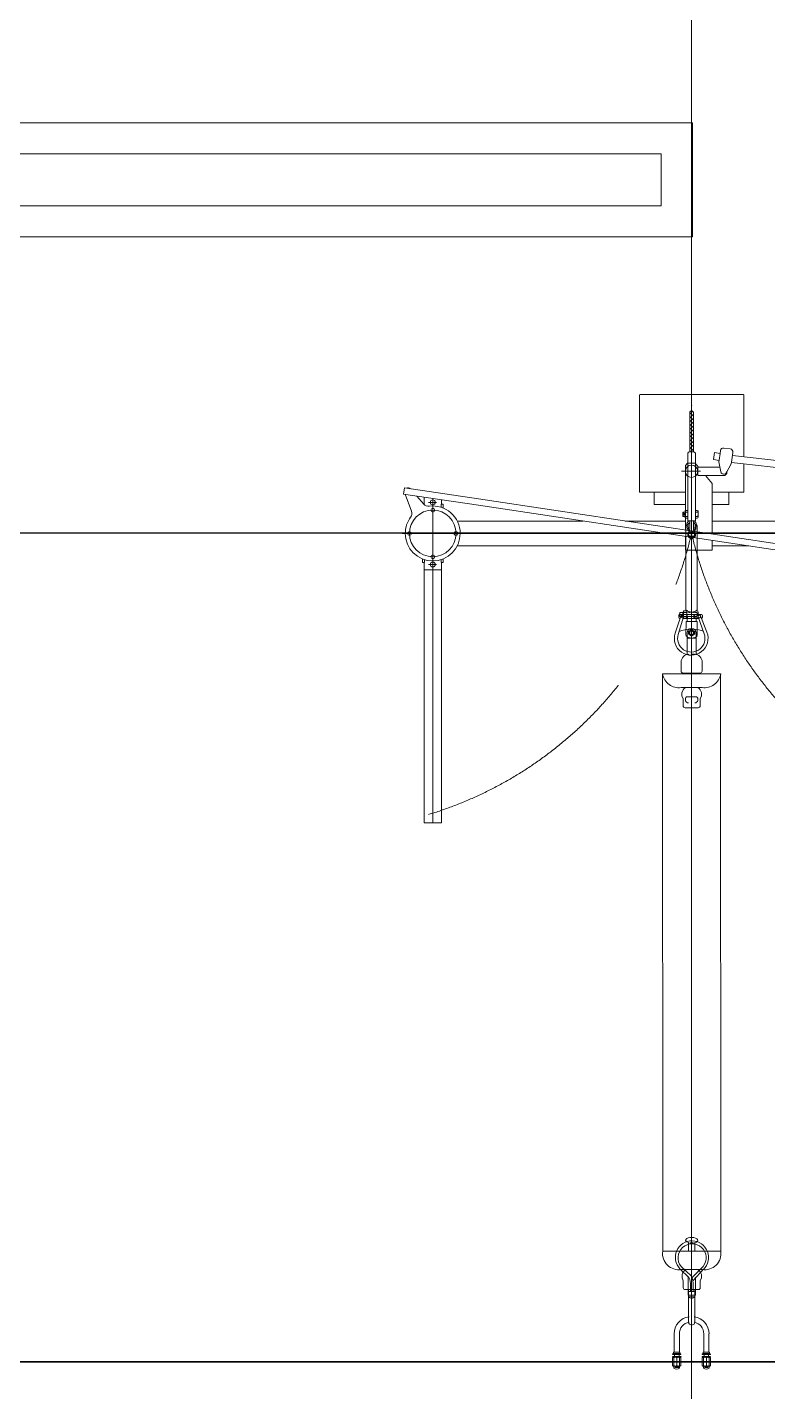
# Model space of a CAD drawing. Header units: millimetres. Extents: x 37084 to 180780, y -153145 to -16322.
# Drawn here: x 73971 to 77548, y -90389 to -83805 of the extents above; entities that cross this region are included whole.
import ezdxf

# ---------------------------------------------------------------- set-up
doc = ezdxf.new("R2010")
doc.units = ezdxf.units.MM
doc.header["$MEASUREMENT"] = 0
doc.linetypes.add('HIDDEN', pattern=[0.375, 0.25, -0.125])
for name, color, linetype, lineweight in [('00', 5, 'Continuous', 9), ('1_Phu_kien', 5, 'Continuous', 9), ('POST', 5, 'Continuous', 35)]:
    doc.layers.add(name, color=color, linetype=linetype, lineweight=lineweight)
for name, color, linetype in [('1_Day dan', 5, 'Continuous'), ('DCL-1P', 7, 'Continuous'), ('Muong cap GD nay', 3, 'Continuous')]:
    doc.layers.add(name, color=color, linetype=linetype)

# ---------------------------------------------------------------- blocks, each defined once
blk = doc.blocks.new('DS 1P2ES 220')
at = {"color": 0, "linetype": 'ByBlock', "lineweight": -2, "ltscale": 4500}
for p, q in [((-22609.9, 23477.1), (-22609.9, 26260.3)), ((-22503.2, 26214.9), (-22420.9, 26245)), ((-22474.1, 25890.6), (-22419.7, 26253.2)), ((-22443.7, 25890.6), (-22390, 26248.8)), ((-22390, 26248.8), (-22419.7, 26253.2)), ((-22784.9, 26154.2), (-24006.5, 26154.2)), ((-24006.5, 26154.2), (-24006.5, 26070.2)), ((-22784.9, 26154.2), (-22750.7, 26154.2)), ((-22784.9, 26070.2), (-22784.9, 26154.2)), ((-22750.7, 26152.2), (-22750.7, 26162.2)), ((-22750.7, 26162.2), (-22732.6, 26162.2)), ((-22750.7, 26152.2), (-22736.2, 26152.2)), ((-22434.9, 26154.2), (-22470, 26154.2)), ((-22468.4, 26155.7), (-22429.3, 26189.5)), ((-22439.1, 26154.2), (-22444.1, 26154.2)), ((-24006.5, 26112.2), (-22439.7, 26112.2)), ((-22804.3, 26112.2), (-22439.7, 26112.2)), ((-22759.9, 26094.2), (-22759.9, 26132.7)), ((-22759.9, 26094.2), (-22759.9, 26132.7)), ((-22459.9, 26094.2), (-22459.9, 26132.7)), ((-22459.9, 26094.2), (-22459.9, 26132.7)), ((-22459.9, 26094.2), (-22459.9, 26132.7)), ((-22784.9, 26070.2), (-24006.5, 26070.2)), ((-22784.9, 26070.2), (-22750.7, 26070.2)), ((-22750.7, 26072.2), (-22750.7, 26062.2)), ((-22750.7, 26072.2), (-22736.2, 26072.2)), ((-22750.7, 26062.2), (-22732.6, 26062.2)), ((-22469.1, 26062.2), (-22487.2, 26062.2)), ((-22469.1, 26072.2), (-22483.6, 26072.2)), ((-22469.1, 26072.2), (-22469.1, 26062.2)), ((-22447.1, 26070.2), (-22469.1, 26070.2)), ((-22669.9, 25994.1), (-22669.9, 24892.2)), ((-22549.9, 25994.1), (-22549.9, 25385.1)), ((-22793.5, 23760.5), (-22474.1, 25890.6)), ((-22763.8, 23756), (-22443.7, 25890.6)), ((-22549.9, 25182.8), (-22549.9, 24892.2)), ((-22410.2, 25114.2), (-22410.2, 24892.2)), ((-22410.2, 25114.2), (-21941, 25114.2)), ((-21938.9, 25111.2), (-21938.9, 24613.2)), ((-22410.2, 25042.2), (-22469.9, 25042.2)), ((-22469.9, 25042.2), (-22469.9, 24892.2)), ((-22691.4, 24892.2), (-22623.8, 24892.2)), ((-22691.4, 24892.2), (-22691.4, 24762.2)), ((-22593.5, 24892.2), (-22281.4, 24892.2)), ((-22309.9, 24819.1), (-22309.9, 24910.6)), ((-22281.4, 24892.2), (-22271.4, 24882.2)), ((-22254.1, 24862.2), (-22355, 24862.2)), ((-22329.9, 24701.2), (-22329.9, 24832.2)), ((-22329.9, 24832.2), (-22289.9, 24832.2)), ((-22289.9, 24829.1), (-22271.4, 24844.6)), ((-22289.9, 24728.5), (-22289.9, 24832.2)), ((-22271.4, 24882.2), (-22271.4, 24844.6)), ((-22691.4, 24762.2), (-22643.3, 24762.2)), ((-22669.9, 24762.2), (-22669.9, 24584.8)), ((-22669.9, 24762.2), (-22669.9, 24584.8)), ((-22613, 24762.2), (-22369.6, 24762.2)), ((-22549.9, 24762.2), (-22549.9, 23730.3)), ((-22469.9, 24762.2), (-22469.9, 24682.2)), ((-22410.2, 24762.2), (-22410.2, 24610.2)), ((-22369.6, 24762.2), (-22329.9, 24795.6)), ((-22329.9, 24701.2), (-22319.9, 24691.2)), ((-22316.5, 24694), (-22273.5, 24670.9)), ((-22312.8, 24720), (-22265.1, 24730.3)), ((-22265.1, 24730.3), (-22256.9, 24729.2)), ((-22257.2, 24729.2), (-22253.4, 24756.3)), ((-22256.9, 24729.2), (-22223.8, 24724.5)), ((-22253.4, 24756.3), (-22219.7, 24751.6)), ((-22223.8, 24724.5), (-22209.6, 24722.5)), ((-22223.5, 24724.5), (-22219.7, 24751.6)), ((-22202.2, 24675), (-22197.7, 24706.7)), ((-22410.2, 24682.2), (-22469.9, 24682.2)), ((-22401.9, 23481.1), (-22267, 24670)), ((-22368.1, 23477.4), (-22233.3, 24665.2)), ((-22310, 24691.2), (-22319.9, 24691.2)), ((-22273.5, 24670.9), (-22265.3, 24669.7)), ((-22265.3, 24669.7), (-22232.1, 24665.1)), ((-22232.1, 24665.1), (-22218, 24663.1)), ((-22410.2, 24610.2), (-22273.8, 24610.2)), ((-22239.6, 24610.2), (-21940.9, 24610.2)), ((-21940.9, 24610.2), (-21940.9, 24611.2)), ((-22669.9, 24382.5), (-22669.9, 23733)), ((-22687.4, 23738.3), (-22759.1, 23787.8)), ((-22763.8, 23756), (-22793.5, 23760.5)), ((-22736, 23689.7), (-22783.8, 23759)), ((-22784.9, 23654.2), (-24006.5, 23654.2)), ((-24006.5, 23654.2), (-24006.5, 23570.2)), ((-22784.9, 23654.2), (-22750.7, 23654.2)), ((-22784.9, 23570.2), (-22784.9, 23654.2)), ((-22750.7, 23662.2), (-22732.6, 23662.2)), ((-22750.7, 23652.2), (-22750.7, 23662.2)), ((-22750.7, 23652.2), (-22750.7, 23662.2)), ((-22750.7, 23652.2), (-22736.2, 23652.2)), ((-22469.1, 23662.2), (-22487.2, 23662.2)), ((-22469.1, 23652.2), (-22483.6, 23652.2)), ((-22469.1, 23652.2), (-22469.1, 23662.2)), ((-22469.1, 23652.2), (-22469.1, 23662.2)), ((-22434.9, 23654.2), (-22469.1, 23654.2)), ((-22434.9, 23570.2), (-22434.9, 23654.2)), ((-24006.5, 23612.2), (-22439.7, 23612.2)), ((-22795, 23612.2), (-22424.3, 23612.2)), ((-22759.9, 23594.2), (-22759.9, 23632.7)), ((-22759.9, 23594.2), (-22759.9, 23632.7)), ((-22750.7, 23572.2), (-22736.2, 23572.2)), ((-22750.7, 23572.2), (-22750.7, 23562.2)), ((-22469.1, 23572.2), (-22483.6, 23572.2)), ((-22469.1, 23572.2), (-22469.1, 23562.2)), ((-22459.9, 23594.2), (-22459.9, 23632.7)), ((-22459.9, 23594.2), (-22459.9, 23632.7)), ((-22459.9, 23594.2), (-22459.9, 23632.7)), ((-22784.9, 23570.2), (-24006.5, 23570.2)), ((-22784.9, 23570.2), (-22750.7, 23570.2)), ((-22750.7, 23562.2), (-22732.6, 23562.2)), ((-22503.1, 23533.7), (-22444.6, 23475.2)), ((-22469.1, 23562.2), (-22487.2, 23562.2)), ((-22434.9, 23570.2), (-22469.1, 23570.2)), ((-22522.2, 23479.7), (-22609.9, 23479.7)), ((-22494, 23468), (-22468.5, 23442.5)), ((-22460.5, 23444.1), (-22451.5, 23439.6)), ((-22457.7, 23470.2), (-22440, 23474.6)), ((-22440, 23474.6), (-22410.3, 23482)), ((-22410.3, 23482), (-22402.1, 23481.1)), ((-22402.1, 23481.1), (-22368.8, 23477.5)), ((-22368.8, 23477.5), (-22354.6, 23476)), ((-22345.7, 23428.7), (-22342.2, 23460.5)), ((-22451.5, 23439.6), (-22416.8, 23422.4)), ((-22416.6, 23422.6), (-22408.4, 23421.7)), ((-22409.9, 23411.6), (-22408.8, 23421.5)), ((-22409.9, 23411.6), (-22376.1, 23407.9)), ((-22408.6, 23421.5), (-22375.3, 23417.9)), ((-22376.1, 23407.9), (-22375, 23417.8)), ((-22375.3, 23417.9), (-22361.1, 23416.3))]:
    blk.add_line(p, q, dxfattribs=at)
for centre, radius in [((-22609.9, 26112.2), 112.5), ((-22609.9, 26224.7), 9), ((-22759.9, 26112.2), 12), ((-22722.4, 26112.2), 9), ((-22497.4, 26112.2), 9), ((-22459.9, 26112.2), 12), ((-22609.9, 25999.7), 9), ((-22309.9, 24862.2), 30), ((-22609.9, 23612.2), 112.5), ((-22609.9, 23724.7), 9), ((-22759.9, 23612.2), 12), ((-22722.4, 23612.2), 9), ((-22497.4, 23612.2), 9), ((-22459.9, 23612.2), 12), ((-22609.9, 23499.7), 9)]:
    blk.add_circle(centre, radius, dxfattribs=at)
for centre, radius, start, end in [((-22609.9, 26112.2), 132.5, 90, 270), ((-22609.9, 26112.2), 132.5, 53.63923, 90), ((-22513.5, 26243.1), 30, 233.63923, 290.12962), ((-22407.8, 26231.2), 17.5, 320.46972, 22.47385), ((-22448.7, 26133), 30, 130.87037, 187.36086), ((-22609.9, 26112.2), 132.5, 270, 7.36086), ((-22309.9, 24706.3), 14, 102.19868, 241.80427), ((-22211.6, 24708.6), 14, 352.00153, 82.00153), ((-22216, 24677), 14, 262.00153, 352.00153), ((-21940.9, 24613.2), 2, 270, 0), ((-22775.7, 23778), 17.5, 140.46836, 202.47454), ((-22609.9, 23612.2), 132.5, 158.13913, 111.86077), ((-22670.4, 23763), 30, 235.37038, 291.86077), ((-22760.7, 23672.7), 30, 338.13913, 34.62962), ((-22522.2, 23439.7), 40, 45.00005, 90.00005), ((-22457.9, 23453.1), 15, 224.99996, 300.42774), ((-22454.3, 23456.6), 14, 103.99682, 243.60241), ((-22356.2, 23462.1), 14, 353.79968, 83.79968), ((-22359.6, 23430.2), 14, 263.79968, 353.79968)]:
    blk.add_arc(centre, radius, start, end, dxfattribs=at)
at = {"color": 2, "linetype": 'HIDDEN', "lineweight": 15, "ltscale": 4500}
for centre, start, end in [((-22189.1, 26670.6), 196.86865, 256.90201), ((-22189.1, 23053.8), 103.09799, 163.13135)]:
    blk.add_arc(centre, 1856.7, start, end, dxfattribs=at)
blk = doc.blocks.new('Chuoi su 220kV 1 day')
at = {"color": 0, "linetype": 'ByBlock', "lineweight": -2, "ltscale": 4500}
for p, q in [((495579.3, -72256.8), (498365.4, -72256.3)), ((495579.4, -72537), (495579.3, -72256.8)), ((495579.4, -72537), (495579.3, -72256.8)), ((495579.4, -72527.6), (495579.3, -72266.2)), ((495579.4, -72537), (495579.4, -72256.8)), ((495579.4, -72527.6), (495579.4, -72266.2)), ((495590.1, -72257.1), (495621.5, -72257.1)), ((495627.3, -72257.1), (495633.9, -72257.1)), ((498365.4, -72536.6), (498365.4, -72256.3)), ((498365.4, -72536.6), (498365.4, -72256.3)), ((495521.7, -72346.1), (495565.3, -72346.1)), ((495575.5, -72356.7), (495575.5, -72437.2)), ((495644.9, -72346.3), (495644.9, -72447.5)), ((495684.6, -72349.9), (495669.5, -72349.9)), ((495684.6, -72349.9), (495699.9, -72355.8)), ((495699.9, -72355.8), (495732.3, -72355.8)), ((498438.9, -72341.2), (498491.2, -72394.7)), ((498438.9, -72341.2), (498491.2, -72394.7)), ((498452.4, -72340.1), (498505.8, -72389.7)), ((498452.4, -72340.1), (498505.8, -72389.7)), ((498453.3, -72345.8), (498453.3, -72447)), ((498453.3, -72345.8), (498453.3, -72447)), ((498493, -72349.5), (498477.9, -72349.5)), ((498493, -72349.5), (498477.9, -72349.5)), ((498493, -72349.5), (498508.3, -72355.3)), ((498493, -72349.5), (498508.3, -72355.3)), ((498508.3, -72355.3), (498540.6, -72355.3)), ((498508.3, -72355.3), (498540.6, -72355.3)), ((498852, -72313.2), (498763.8, -72313.2)), ((498852, -72313.2), (498763.8, -72313.2)), ((498852, -72338.7), (498763.8, -72338.8)), ((498852, -72338.7), (498763.8, -72338.8)), ((498852, -72310.7), (498852, -72341.2)), ((498858.9, -72310.7), (498852, -72310.7)), ((498852, -72310.7), (498852, -72341.2)), ((498858.9, -72310.7), (498852, -72310.7)), ((498858.9, -72341.2), (498852, -72341.2)), ((498858.9, -72341.2), (498852, -72341.2)), ((498858.9, -72310.7), (498858.9, -72341.2)), ((498858.9, -72310.7), (498858.9, -72341.2)), ((498860.3, -72315), (498858.9, -72315)), ((498860.3, -72315), (498858.9, -72315)), ((498860.3, -72336.6), (498858.9, -72336.6)), ((498860.3, -72336.6), (498858.9, -72336.6)), ((498860.3, -72306.7), (498860.3, -72344.9)), ((498860.3, -72306.7), (498860.3, -72344.9)), ((498863.2, -72344.8), (498863.2, -72306.6)), ((498863.2, -72344.8), (498863.2, -72306.6)), ((498872.5, -72315), (498863.2, -72315)), ((498872.5, -72315), (498863.2, -72315)), ((498872.5, -72336.6), (498863.2, -72336.6)), ((498872.5, -72336.6), (498863.2, -72336.6)), ((498872.5, -72306.7), (498872.5, -72344.9)), ((498872.5, -72306.7), (498872.5, -72344.9)), ((498875.5, -72344.8), (498875.5, -72306.5)), ((498875.5, -72344.8), (498875.5, -72306.5)), ((498877.1, -72315), (498875.5, -72315)), ((498877.1, -72315), (498875.5, -72315)), ((498877.1, -72336.6), (498875.5, -72336.6)), ((498877.1, -72336.6), (498875.5, -72336.6)), ((498877, -72308.7), (498877.1, -72342.8)), ((498877, -72308.7), (498877.1, -72342.8)), ((498896.2, -72305.6), (498878.9, -72305.6)), ((498896.2, -72305.6), (498878.9, -72305.6)), ((498878.9, -72346), (498896.3, -72346)), ((498878.9, -72346), (498896.3, -72346)), ((498879, -72312.1), (498879, -72312.1)), ((498879, -72312.1), (498895.9, -72312.1)), ((498879, -72312.1), (498879, -72312.1)), ((498879, -72312.1), (498895.9, -72312.1)), ((498879, -72339.5), (498879, -72339.5)), ((498879, -72339.5), (498896.3, -72339.5)), ((498879, -72339.5), (498879, -72339.5)), ((498879, -72339.5), (498896.3, -72339.5)), ((498879.3, -72325.8), (498896.2, -72325.8)), ((498879.3, -72325.8), (498896.2, -72325.8)), ((498894.1, -72346.3), (498880.8, -72346.3)), ((498894.1, -72346.3), (498880.8, -72346.3)), ((498900, -72325.8), (498896.2, -72325.8)), ((498900, -72325.8), (498896.2, -72325.8)), ((498917.4, -72305.6), (498900, -72305.6)), ((498917.4, -72305.6), (498900, -72305.6)), ((498917.3, -72312.1), (498900, -72312.1)), ((498917.3, -72312.1), (498900, -72312.1)), ((498917, -72325.8), (498900, -72325.8)), ((498917, -72325.8), (498900, -72325.8)), ((498900, -72346), (498917.4, -72346)), ((498900, -72346), (498917.4, -72346)), ((498917.3, -72339.5), (498900.3, -72339.5)), ((498917.3, -72339.5), (498900.3, -72339.5)), ((498917.3, -72312.1), (498929.2, -72312.1)), ((498917.3, -72312.1), (498929.2, -72312.1)), ((498917.3, -72339.5), (498929.5, -72339.5)), ((498917.3, -72339.5), (498929.5, -72339.5)), ((498919.2, -72342.8), (498919.2, -72308.7)), ((498919.2, -72342.8), (498919.2, -72308.7)), ((498919.5, -72339.5), (498919.2, -72339.5)), ((498919.5, -72339.5), (498919.2, -72339.5)), ((498921.8, -72316.5), (498921.8, -72334.7)), ((498921.8, -72316.5), (498921.8, -72334.7)), ((498924, -72316.5), (498924, -72334.7)), ((498924, -72316.5), (498924, -72334.7)), ((498926.3, -72316.5), (498926.3, -72334.7)), ((498926.3, -72316.5), (498926.3, -72334.7)), ((494317.1, -72388.1), (494309.1, -72396.1)), ((494506.7, -72388), (494317, -72388.1)), ((494506.6, -72405.8), (494317, -72405.9)), ((494335.7, -72388.1), (494317.8, -72405.9)), ((494354.2, -72388), (494336.4, -72405.9)), ((494372.7, -72388), (494354.9, -72405.9)), ((494391.2, -72388), (494373.4, -72405.9)), ((494409.7, -72388), (494391.9, -72405.8)), ((494428.2, -72388), (494410.4, -72405.8)), ((494446.7, -72388), (494428.9, -72405.8)), ((494465.2, -72388), (494447.4, -72405.8)), ((494483.7, -72388), (494465.9, -72405.8)), ((494502.3, -72388), (494484.4, -72405.8)), ((494506.6, -72401.8), (494503, -72405.8)), ((494506.6, -72405.8), (494506.6, -72389)), ((494840.6, -72378.6), (494514.2, -72378.8)), ((494840.7, -72415.9), (494514.2, -72416)), ((494790.2, -72378.7), (494790.2, -72370.1)), ((494790.2, -72378.7), (494790.2, -72370.1)), ((494790.2, -72378.7), (494827.4, -72378.6)), ((494790.2, -72415.9), (494790.2, -72424.5)), ((494790.2, -72415.9), (494790.2, -72424.5)), ((494790.2, -72415.9), (494827.4, -72415.9)), ((494808.8, -72365.8), (494794.4, -72365.8)), ((494808.8, -72365.8), (494794.4, -72365.8)), ((494808.8, -72365.8), (494794.4, -72365.8)), ((494808.8, -72365.8), (494794.4, -72365.8)), ((494798.8, -72378.7), (494798.8, -72370.1)), ((494798.8, -72378.7), (494798.8, -72370.1)), ((494798.8, -72378.7), (494798.8, -72370.1)), ((494798.8, -72378.7), (494798.8, -72370.1)), ((494798.8, -72415.9), (494798.8, -72424.5)), ((494798.8, -72415.9), (494798.8, -72424.5)), ((494798.8, -72415.9), (494798.8, -72424.5)), ((494798.8, -72415.9), (494798.8, -72424.5)), ((494802.7, -72415.9), (494814.9, -72415.9)), ((494808.8, -72365.8), (494823.1, -72365.8)), ((494808.8, -72365.8), (494823.1, -72365.8)), ((494808.8, -72365.8), (494823.1, -72365.8)), ((494808.8, -72365.8), (494823.1, -72365.8)), ((494818.7, -72378.6), (494818.7, -72370.1)), ((494818.7, -72378.6), (494818.7, -72370.1)), ((494818.7, -72378.6), (494818.7, -72370.1)), ((494818.7, -72378.6), (494818.7, -72370.1)), ((494818.7, -72415.9), (494818.7, -72424.5)), ((494818.7, -72415.9), (494818.7, -72424.5)), ((494818.7, -72415.9), (494818.7, -72424.5)), ((494827.4, -72378.6), (494827.3, -72370.1)), ((494827.4, -72378.6), (494827.3, -72370.1)), ((494827.4, -72378.6), (494827.3, -72370.1)), ((494827.4, -72378.6), (494827.3, -72370.1)), ((494827.4, -72415.9), (494827.4, -72424.5)), ((494827.4, -72415.9), (494827.4, -72424.5)), ((494827.4, -72415.9), (494827.4, -72424.5)), ((494827.4, -72415.9), (494827.4, -72424.5)), ((494840.6, -72378.6), (494840.7, -72415.9)), ((494862.4, -72388.6), (494840.6, -72388.6)), ((494862.5, -72405.9), (494840.6, -72405.9)), ((494880.5, -72388.6), (494853.8, -72388.6)), ((494880.5, -72405.9), (494853.8, -72405.9)), ((494857.5, -72374.4), (494880.3, -72377.3)), ((494858.1, -72419.8), (494880.8, -72416.4)), ((494858.2, -72379.8), (494880.3, -72381.7)), ((494858.7, -72414.5), (494880.7, -72412)), ((495269.1, -72369.8), (494864.1, -72370)), ((495269.1, -72424.3), (494864.1, -72424.5)), ((494891, -72397.2), (494901.8, -72382.2)), ((494901.8, -72412.2), (494891, -72397.2)), ((494892.1, -72397.2), (494902.2, -72383.1)), ((494902.2, -72411.4), (494892.1, -72397.2)), ((494912.2, -72382.2), (494901.8, -72382.2)), ((494912.2, -72412.2), (494901.8, -72412.2)), ((494911.7, -72383.1), (494902.2, -72383.1)), ((494911.7, -72411.3), (494902.2, -72411.4)), ((494921.9, -72397.2), (494911.7, -72383.1)), ((494911.7, -72411.3), (494921.9, -72397.2)), ((494922.9, -72397.2), (494912.2, -72382.2)), ((494912.2, -72412.2), (494922.9, -72397.2)), ((495274.3, -72378.5), (495274.3, -72373)), ((495274.3, -72419.5), (495274.3, -72415.6)), ((495309.2, -72419.5), (495274.3, -72419.5)), ((495274.3, -72421.4), (495274.3, -72434.6)), ((495281.1, -72378.5), (495281.1, -72385.4)), ((495281.1, -72406), (495281.1, -72388.1)), ((495281.1, -72415.6), (495281.1, -72408.7)), ((495282, -72378.5), (495282, -72373.2)), ((495282, -72385.4), (495282, -72388.1)), ((495282, -72395), (495282, -72399.1)), ((495282, -72406), (495282.1, -72408.7)), ((495301.4, -72365.2), (495282.1, -72365.2)), ((495282.1, -72434.6), (495282.1, -72421.4)), ((495301.5, -72378.5), (495301.5, -72373.1)), ((495301.5, -72388.1), (495301.5, -72385.4)), ((495301.5, -72399.1), (495301.5, -72395)), ((495301.5, -72408.7), (495301.5, -72405.9)), ((495301.5, -72434.6), (495301.5, -72421.4)), ((495302.5, -72378.5), (495302.5, -72385.4)), ((495302.5, -72395), (495302.5, -72388.1)), ((495302.5, -72405.9), (495302.5, -72399.1)), ((495302.5, -72415.5), (495302.5, -72408.7)), ((495309.2, -72378.5), (495309.2, -72372.9)), ((495326.3, -72375.7), (495309.2, -72375.7)), ((495309.2, -72419.5), (495309.2, -72415.5)), ((495326.3, -72418.5), (495309.2, -72418.5)), ((495309.2, -72421.4), (495309.3, -72434.6)), ((495394.3, -72369.8), (495326.3, -72370)), ((495326.3, -72370), (495326.3, -72424.1)), ((495394.4, -72424.2), (495326.3, -72424.1)), ((495375.6, -72382), (495364.9, -72397)), ((495364.9, -72397), (495375.6, -72412)), ((495376.1, -72382.9), (495366, -72397)), ((495366, -72397), (495376.1, -72411.1)), ((495386, -72382), (495375.6, -72382)), ((495386.1, -72412), (495375.6, -72412)), ((495385.6, -72382.9), (495376.1, -72382.9)), ((495385.6, -72411.1), (495376.1, -72411.1)), ((495381, -72375.7), (495485.4, -72375.6)), ((495381, -72418.3), (495485.4, -72418.3)), ((495385.6, -72382.9), (495395.7, -72397)), ((495395.7, -72397), (495385.6, -72411.1)), ((495386, -72382), (495396.8, -72397)), ((495396.8, -72397), (495386.1, -72412)), ((495406.5, -72375.7), (495406.5, -72418.3)), ((495476.5, -72375.6), (495484.6, -72375.6)), ((495484.6, -72383.2), (495484.6, -72397)), ((495484.6, -72383.2), (495484.6, -72397)), ((495644.9, -72366.8), (495644.9, -72426.9)), ((495689.5, -72376.5), (495689.5, -72417.2)), ((495689.5, -72376.9), (495689.5, -72416.8)), ((495699.3, -72366.6), (495708.6, -72366.6)), ((495699.4, -72427.1), (495708.7, -72427.1)), ((495742.2, -72365.6), (495742.2, -72428)), ((498365.4, -72411.9), (498323.2, -72412)), ((498365.4, -72411.9), (498323.2, -72412)), ((498365.4, -72381.6), (498323.4, -72381.6)), ((498365.4, -72381.6), (498323.4, -72381.6)), ((498438.9, -72448.3), (498483.5, -72398.8)), ((498438.9, -72448.3), (498483.5, -72398.8)), ((498450.3, -72453.2), (498491.9, -72410.3)), ((498450.3, -72453.2), (498491.9, -72410.3)), ((498490.2, -72378.8), (498577.1, -72378.7)), ((498490.2, -72378.8), (498577.1, -72378.7)), ((498490.2, -72414.3), (498577.1, -72414.3)), ((498490.2, -72414.3), (498577.1, -72414.3)), ((498531.1, -72390.1), (498559.9, -72390.1)), ((498531.1, -72390.1), (498559.9, -72390.1)), ((498531.1, -72402.7), (498559.9, -72402.7)), ((498531.1, -72402.7), (498559.9, -72402.7)), ((498550.5, -72365.2), (498550.5, -72427.6)), ((498550.5, -72365.2), (498550.5, -72427.6)), ((498704.9, -72381.6), (498550.5, -72381.6)), ((498704.9, -72381.6), (498550.5, -72381.6)), ((498705.1, -72411.9), (498550.5, -72411.9)), ((498705.1, -72411.9), (498550.5, -72411.9)), ((498559.9, -72381.6), (498559.9, -72411.9)), ((498559.9, -72381.6), (498559.9, -72411.9)), ((498577.1, -72378.7), (498577.1, -72414.3)), ((498577.1, -72378.7), (498577.1, -72414.3)), ((498584.5, -72411.9), (498584.5, -72381.6)), ((498584.5, -72411.9), (498584.5, -72381.6)), ((494808.8, -72428.7), (494794.4, -72428.7)), ((494808.8, -72428.7), (494794.4, -72428.7)), ((494808.8, -72428.7), (494794.4, -72428.7)), ((494808.8, -72428.7), (494794.4, -72428.7)), ((494798.9, -72440), (494798.8, -72428.7)), ((494818.7, -72440), (494798.9, -72440)), ((494813.9, -72436.6), (494802.2, -72436.6)), ((494813.9, -72434.1), (494802.6, -72434.1)), ((494813.6, -72431.6), (494802.9, -72431.6)), ((494808.8, -72428.7), (494823.1, -72428.7)), ((494808.8, -72428.7), (494823.1, -72428.7)), ((494808.8, -72428.7), (494823.1, -72428.7)), ((494808.8, -72428.7), (494823.1, -72428.7)), ((494818.7, -72440), (494818.7, -72428.7)), ((495282.1, -72439.6), (495275.9, -72435.8)), ((495301.5, -72439.6), (495282.1, -72439.6)), ((495282.1, -72454.1), (495282.1, -72439.6)), ((495301.6, -72454.1), (495282.1, -72454.1)), ((495291.8, -72456.2), (495282.1, -72454.1)), ((495283, -72454.1), (495283, -72439.6)), ((495301.6, -72454.1), (495291.8, -72456.2)), ((495300.6, -72454.1), (495300.6, -72439.6)), ((495301.5, -72439.6), (495307.7, -72435.7)), ((495301.6, -72454.1), (495301.5, -72439.6)), ((495521.7, -72447.8), (495565.3, -72447.8)), ((495521.7, -72447.8), (495565.3, -72447.8)), ((495684.6, -72443.8), (495669.6, -72443.8)), ((495684.6, -72443.8), (495699.9, -72437.9)), ((495699.9, -72437.9), (495732.3, -72437.9)), ((498493, -72443.4), (498477.9, -72443.4)), ((498493, -72443.4), (498477.9, -72443.4)), ((498493, -72443.4), (498508.3, -72437.5)), ((498493, -72443.4), (498508.3, -72437.5)), ((498508.3, -72437.5), (498540.6, -72437.5)), ((498508.3, -72437.5), (498540.6, -72437.5)), ((498852, -72455.8), (498763.8, -72455.8)), ((498852, -72455.8), (498763.8, -72455.8)), ((498852, -72481.4), (498763.8, -72481.4)), ((498852, -72481.4), (498763.8, -72481.4)), ((498852, -72453.4), (498852, -72483.9)), ((498859, -72453.4), (498852, -72453.4)), ((498852, -72453.4), (498852, -72483.9)), ((498859, -72453.4), (498852, -72453.4)), ((498859, -72483.9), (498852, -72483.9)), ((498859, -72483.9), (498852, -72483.9)), ((498859, -72453.4), (498859, -72483.9)), ((498859, -72453.4), (498859, -72483.9)), ((498860.3, -72457.8), (498859, -72457.8)), ((498860.3, -72457.8), (498859, -72457.8)), ((498860.3, -72479.4), (498859, -72479.4)), ((498860.3, -72479.4), (498859, -72479.4)), ((498860.3, -72449.5), (498860.3, -72487.7)), ((498860.3, -72449.5), (498860.3, -72487.7)), ((498863.2, -72487.6), (498863.2, -72449.4)), ((498863.2, -72487.6), (498863.2, -72449.4)), ((498872.5, -72457.8), (498863.2, -72457.8)), ((498872.5, -72457.8), (498863.2, -72457.8)), ((498872.5, -72479.4), (498863.2, -72479.4)), ((498872.5, -72479.4), (498863.2, -72479.4)), ((498872.5, -72449.5), (498872.5, -72487.7)), ((498872.5, -72449.5), (498872.5, -72487.7)), ((498875.5, -72487.6), (498875.5, -72449.4)), ((498875.5, -72487.6), (498875.5, -72449.4)), ((498877.1, -72457.8), (498875.5, -72457.8)), ((498877.1, -72457.8), (498875.5, -72457.8)), ((498877.1, -72479.4), (498875.5, -72479.4)), ((498877.1, -72479.4), (498875.5, -72479.4)), ((498877.1, -72451.6), (498877.1, -72485.7)), ((498877.1, -72451.6), (498877.1, -72485.7)), ((498896.3, -72448.4), (498878.9, -72448.4)), ((498896.3, -72448.4), (498878.9, -72448.4)), ((498878.9, -72488.8), (498896.3, -72488.8)), ((498878.9, -72488.8), (498896.3, -72488.8)), ((498879, -72454.9), (498879, -72454.9)), ((498879, -72454.9), (498896, -72454.9)), ((498879, -72454.9), (498879, -72454.9)), ((498879, -72454.9), (498896, -72454.9)), ((498879, -72482.3), (498879, -72482.3)), ((498879, -72482.3), (498896.3, -72482.3)), ((498879, -72482.3), (498879, -72482.3)), ((498879, -72482.3), (498896.3, -72482.3)), ((498879.3, -72468.6), (498896.3, -72468.6)), ((498879.3, -72468.6), (498896.3, -72468.6)), ((498917.4, -72448.4), (498900, -72448.4)), ((498917.4, -72448.4), (498900, -72448.4)), ((498917.3, -72454.9), (498900, -72454.9)), ((498917.3, -72454.9), (498900, -72454.9)), ((498917, -72468.6), (498900, -72468.6)), ((498917, -72468.6), (498900, -72468.6)), ((498900, -72488.8), (498917.4, -72488.8)), ((498900, -72488.8), (498917.4, -72488.8)), ((498917.3, -72482.3), (498900.3, -72482.3)), ((498917.3, -72482.3), (498900.3, -72482.3)), ((498917.3, -72454.9), (498929.3, -72454.9)), ((498917.3, -72454.9), (498929.3, -72454.9)), ((498917.3, -72482.3), (498929.5, -72482.3)), ((498917.3, -72482.3), (498929.5, -72482.3)), ((498919.2, -72485.7), (498919.2, -72451.6)), ((498919.2, -72485.7), (498919.2, -72451.6)), ((498919.5, -72482.3), (498919.2, -72482.3)), ((498919.5, -72482.3), (498919.2, -72482.3)), ((498921.8, -72459.3), (498921.8, -72477.5)), ((498921.8, -72459.3), (498921.8, -72477.5)), ((498924, -72459.3), (498924, -72477.5)), ((498924, -72459.3), (498924, -72477.5)), ((498926.3, -72459.3), (498926.3, -72477.5)), ((498926.3, -72459.3), (498926.3, -72477.5)), ((495579.4, -72537), (498365.4, -72536.6))]:
    blk.add_line(p, q, dxfattribs=at)
at = {"color": 0, "linetype": 'ByBlock', "lineweight": 20, "ltscale": 4500}
for p, q in [((495292.8, -72349.6), (495292.8, -72401.3)), ((495305.7, -72344.2), (495298.2, -72344.2)), ((495378.2, -72323.2), (495299.4, -72353.7)), ((495384.9, -72336.5), (495304, -72365.9)), ((495292.8, -72453.1), (495292.8, -72401.3)), ((495293.8, -72384), (495310.7, -72384)), ((495299.9, -72380.4), (495297.9, -72384)), ((495297.9, -72384), (495299.9, -72387.6)), ((495299.9, -72422.2), (495297.9, -72418.7)), ((495299.9, -72380.4), (495304, -72380.4)), ((495299.9, -72422.2), (495304.1, -72422.2)), ((495302, -72393.8), (495302, -72374.5)), ((495302, -72408.8), (495302, -72428.2)), ((495306.1, -72384), (495304, -72380.4)), ((495304, -72387.6), (495306.1, -72384)), ((495306.1, -72418.7), (495304.1, -72422.2)), ((495311.1, -72363.3), (495311.2, -72401.3)), ((495311.2, -72438.9), (495311.2, -72401.3)), ((495305.8, -72458.5), (495298.3, -72458.5)), ((495382, -72476.3), (495299.8, -72449)), ((495388.5, -72462.1), (495303.7, -72436.6))]:
    blk.add_line(p, q, dxfattribs=at)
for centre, radius in [((495302, -72384), 3.57), ((495302, -72418.7), 3.57), ((495301.8, -72442.8), 6.51)]:
    blk.add_circle(centre, radius, dxfattribs=at)
at = {"color": 0, "linetype": 'ByBlock', "lineweight": -2, "ltscale": 4500}
for centre, radius in [((495381, -72397), 9.1), ((498898.1, -72397.2), 4.08), ((498898.1, -72397.2), 4.08)]:
    blk.add_circle(centre, radius, dxfattribs=at)
for centre, radius, start, end in [((495567.9, -72333.9), 78, 350.84079, 81.59482), ((498376.4, -72333.4), 77.9, 350.79923, 98.14486), ((498376.4, -72333.4), 77.9, 350.79923, 98.14486), ((495521.7, -72383.2), 37.1, 90.02692, 180.02692), ((495560.9, -72360.5), 15.1, 14.63395, 73.05871), ((495679.3, -72390.6), 41.9, 103.53703, 145.32201), ((495732.3, -72365.6), 9.89, 0.02692, 90.02692), ((498394.8, -72395.6), 80, 43.8776, 313.9667), ((498394.8, -72395.6), 80, 43.8776, 313.9667), ((498397, -72394.8), 68, 51.94261, 308.07672), ((498397, -72394.8), 68, 51.94261, 308.07672), ((498487.7, -72390.2), 41.9, 103.51977, 145.30476), ((498487.7, -72390.2), 41.9, 103.51977, 145.30476), ((498540.6, -72365.2), 9.89, 0.00967, 90.00967), ((498540.6, -72365.2), 9.89, 0.00967, 90.00967), ((498763.4, -72396.2), 83.1, 89.73914, 171.63901), ((498763.4, -72396.2), 83.1, 89.73914, 171.63901), ((498763.2, -72395.6), 56.9, 89.4115, 168.38585), ((498763.2, -72395.6), 56.9, 89.4115, 168.38585), ((498861.8, -72307), 1.54, 17.82509, 167.18965), ((498861.8, -72307), 1.54, 17.82509, 167.18965), ((498861.7, -72344.6), 1.5, 192.01111, 353.00363), ((498861.7, -72344.6), 1.5, 192.01111, 353.00363), ((498874, -72307), 1.54, 17.82509, 167.18965), ((498874, -72307), 1.54, 17.82509, 167.18965), ((498874, -72344.6), 1.5, 192.01111, 353.00363), ((498874, -72344.6), 1.5, 192.01111, 353.00363), ((498880.8, -72308.8), 3.76, 121.12632, 240.67135), ((498880.8, -72308.8), 3.76, 121.12632, 240.67135), ((498889.4, -72318.7), 12.4, 147.66171, 214.88869), ((498889.4, -72318.7), 12.4, 147.66171, 214.88869), ((498889.4, -72332.9), 12.4, 145.13064, 212.35762), ((498889.4, -72332.9), 12.4, 145.13064, 212.35762), ((498880.8, -72342.8), 3.76, 119.34798, 238.89301), ((498880.8, -72342.8), 3.76, 119.34798, 238.89301), ((498893, -72308.8), 4.57, 314.65933, 45.36), ((498893, -72308.8), 4.57, 314.65933, 45.36), ((498879.6, -72318.9), 18, 337.59435, 22.42499), ((498879.6, -72318.9), 18, 337.59435, 22.42499), ((498879.6, -72332.6), 18, 337.59435, 22.42499), ((498879.6, -72332.6), 18, 337.59435, 22.42499), ((498893, -72342.7), 4.57, 314.65933, 45.36), ((498893, -72342.7), 4.57, 314.65933, 45.36), ((498903.2, -72308.8), 4.57, 134.65933, 225.36), ((498903.2, -72308.8), 4.57, 134.65933, 225.36), ((498916.6, -72318.9), 18, 157.59435, 202.42499), ((498916.6, -72318.9), 18, 157.59435, 202.42499), ((498916.6, -72332.6), 18, 157.59435, 202.42499), ((498916.6, -72332.6), 18, 157.59435, 202.42499), ((498903.2, -72342.7), 4.57, 134.65933, 225.36), ((498903.2, -72342.7), 4.57, 134.65933, 225.36), ((498906.8, -72318.7), 12.4, 325.13064, 32.35762), ((498906.8, -72318.7), 12.4, 325.13064, 32.35762), ((498906.8, -72332.9), 12.4, 327.66171, 34.88869), ((498906.8, -72332.9), 12.4, 327.66171, 34.88869), ((498915.4, -72308.8), 3.76, 299.34798, 58.89301), ((498915.4, -72308.8), 3.76, 299.34798, 58.89301), ((498915.4, -72342.8), 3.76, 301.12632, 60.67135), ((498915.4, -72342.8), 3.76, 301.12632, 60.67135), ((498914.4, -72325.9), 20.3, 317.9162, 42.97764), ((498914.4, -72325.9), 20.3, 317.9162, 42.97764), ((494318, -72397), 8.97, 83.23732, 276.81652), ((494517.8, -72389.4), 11.2, 108.96916, 178.24568), ((494517.8, -72405.4), 11.2, 181.80816, 251.08469), ((494794.4, -72370.1), 4.24, 90.02692, 180.02692), ((494794.4, -72370.1), 4.24, 90.02692, 180.02692), ((494794.4, -72370.1), 4.24, 90.02692, 180.02692), ((494794.4, -72370.1), 4.24, 90.02692, 180.02692), ((494794.4, -72424.5), 4.24, 180.02692, 270.02692), ((494794.4, -72424.5), 4.24, 180.02692, 270.02692), ((494794.4, -72424.5), 4.24, 180.02692, 270.02692), ((494794.4, -72424.5), 4.24, 180.02692, 270.02692), ((494794.6, -72370.1), 4.24, 0.02692, 90.02692), ((494794.6, -72424.5), 4.24, 270.02692, 0.02692), ((494794.6, -72424.5), 4.24, 270.02692, 0.02692), ((494794.6, -72424.5), 4.24, 270.02692, 0.02692), ((494794.6, -72424.5), 4.24, 270.02692, 0.02692), ((494803.1, -72370.1), 4.24, 90.02692, 180.02692), ((494803.1, -72370.1), 4.24, 90.02692, 180.02692), ((494803.1, -72370.1), 4.24, 90.02692, 180.02692), ((494803.1, -72370.1), 4.24, 90.02692, 180.02692), ((494803.1, -72424.5), 4.24, 180.02692, 270.02692), ((494803.1, -72424.5), 4.24, 180.02692, 270.02692), ((494803.1, -72424.5), 4.24, 180.02692, 270.02692), ((494803.1, -72424.5), 4.24, 180.02692, 270.02692), ((494814.4, -72370.1), 4.24, 0.02692, 90.02692), ((494814.4, -72370.1), 4.24, 0.02692, 90.02692), ((494814.4, -72370.1), 4.24, 0.02692, 90.02692), ((494814.4, -72370.1), 4.24, 0.02692, 90.02692), ((494814.5, -72424.5), 4.24, 270.02692, 0.02692), ((494814.5, -72424.5), 4.24, 270.02692, 0.02692), ((494814.5, -72424.5), 4.24, 270.02692, 0.02692), ((494814.5, -72424.5), 4.24, 270.02692, 0.02692), ((494822.9, -72370.1), 4.24, 90.02692, 180.02692), ((494823, -72424.5), 4.24, 180.02692, 270.02692), ((494823.1, -72370.1), 4.24, 0.02692, 90.02692), ((494823.1, -72370.1), 4.24, 0.02692, 90.02692), ((494823.1, -72370.1), 4.24, 0.02692, 90.02692), ((494823.1, -72370.1), 4.24, 0.02692, 90.02692), ((494823.1, -72424.5), 4.24, 270.02692, 0.02692), ((494823.1, -72424.5), 4.24, 270.02692, 0.02692), ((494823.1, -72424.5), 4.24, 270.02692, 0.02692), ((494823.1, -72424.5), 4.24, 270.02692, 0.02692), ((494862.5, -72400.3), 27.7, 119.35569, 141.99742), ((494862.4, -72393.9), 27.7, 218.31709, 242.08464), ((494860.1, -72392.7), 13, 98.17951, 161.92731), ((494860.2, -72401.6), 13, 199.44522, 263.26083), ((494855.8, -72388.3), 14, 82.90465, 119.35569), ((494856, -72406), 14, 242.08464, 278.53568), ((494889.1, -72397.2), 37, 132.6154, 166.51122), ((494889.1, -72397.2), 37, 193.54263, 227.43845), ((494877.8, -72389.8), 12.8, 17.05586, 78.71509), ((494876.7, -72394.7), 13.5, 34.9458, 74.56824), ((494878.2, -72361.1), 27.6, 274.8731, 310.81077), ((494878.2, -72433.3), 27.6, 49.24307, 85.18075), ((494877.1, -72399), 13.5, 285.4856, 321.31025), ((494878.2, -72403.9), 12.8, 281.33875, 339.1225), ((494907, -72397.2), 18.6, 0.02692, 125.24493), ((494907, -72397.2), 18.6, 234.80892, 0.02692), ((495244.1, -72397.1), 37, 312.6154, 47.43845), ((495282.1, -72373), 7.79, 90.02692, 180.02692), ((495291.8, -72382.6), 13.6, 44.26957, 135.78427), ((495301.4, -72373), 7.79, 0.02692, 90.02692), ((495381, -72397), 21.3, 90.02692, 270.02692), ((495369.7, -72397), 36.8, 312.51108, 47.54277), ((495521.7, -72410.7), 37.1, 180.02692, 270.02692), ((495681.8, -72399.5), 45.9, 216.65061, 254.59804), ((495699.3, -72376.5), 9.89, 90.02692, 180.02692), ((495699.4, -72417.2), 9.89, 180.02692, 270.02692), ((495700.4, -72383.4), 18.8, 4.30755, 63.94421), ((495700.4, -72410.3), 18.8, 296.14519, 353.71641), ((495732.3, -72428), 9.89, 270.02692, 0.02692), ((498490.1, -72399.1), 45.9, 216.63335, 254.58078), ((498490.1, -72399.1), 45.9, 216.63335, 254.58078), ((498521.2, -72470.2), 80.8, 82.96052, 117.84139), ((498521.2, -72470.2), 80.8, 82.96052, 117.84139), ((498523.4, -72468.4), 66.1, 83.32461, 118.45731), ((498523.4, -72468.4), 66.1, 83.32461, 118.45731), ((498540.6, -72427.6), 9.89, 270.00967, 0.00967), ((498540.6, -72427.6), 9.89, 270.00967, 0.00967), ((498573.1, -72396.7), 18.9, 306.74536, 53.26988), ((498573.1, -72396.7), 18.9, 306.74536, 53.26988), ((498763.4, -72398.4), 83.1, 187.64866, 270.2802), ((498763.4, -72398.4), 83.1, 187.64866, 270.2802), ((498706, -72396.7), 15.2, 266.68157, 93.86868), ((498706, -72396.7), 15.2, 266.68157, 93.86868), ((498763.2, -72399), 56.8, 190.54609, 270.61413), ((498763.2, -72399), 56.8, 190.54609, 270.61413), ((495565.7, -72437.9), 9.82, 267.7661, 4.64893), ((495568, -72459.9), 78, 278.45902, 9.21306), ((498376.4, -72459.5), 77.9, 261.87448, 9.2201), ((498376.4, -72459.5), 77.9, 261.87448, 9.2201), ((498861.8, -72449.9), 1.54, 17.82509, 167.18965), ((498861.8, -72449.9), 1.54, 17.82509, 167.18965), ((498861.8, -72487.4), 1.5, 192.01111, 353.00363), ((498861.8, -72487.4), 1.5, 192.01111, 353.00363), ((498874, -72449.8), 1.54, 17.82509, 167.18965), ((498874, -72449.8), 1.54, 17.82509, 167.18965), ((498874, -72487.4), 1.5, 192.01111, 353.00363), ((498874, -72487.4), 1.5, 192.01111, 353.00363), ((498880.8, -72451.6), 3.76, 121.12632, 240.67135), ((498880.8, -72451.6), 3.76, 121.12632, 240.67135), ((498889.5, -72461.5), 12.4, 147.66171, 214.88869), ((498889.5, -72461.5), 12.4, 147.66171, 214.88869), ((498889.5, -72475.7), 12.4, 145.13064, 212.35762), ((498889.5, -72475.7), 12.4, 145.13064, 212.35762), ((498880.8, -72485.6), 3.76, 119.34798, 238.89301), ((498880.8, -72485.6), 3.76, 119.34798, 238.89301), ((498893.1, -72451.7), 4.57, 314.65933, 45.36), ((498893.1, -72451.7), 4.57, 314.65933, 45.36), ((498879.7, -72461.8), 18, 337.59435, 22.42499), ((498879.7, -72461.8), 18, 337.59435, 22.42499), ((498879.7, -72475.5), 18, 337.59435, 22.42499), ((498879.7, -72475.5), 18, 337.59435, 22.42499), ((498893.1, -72485.6), 4.57, 314.65933, 45.36), ((498893.1, -72485.6), 4.57, 314.65933, 45.36), ((498903.2, -72451.7), 4.57, 134.65933, 225.36), ((498903.2, -72451.7), 4.57, 134.65933, 225.36), ((498916.6, -72461.8), 18, 157.59435, 202.42499), ((498916.6, -72461.8), 18, 157.59435, 202.42499), ((498916.6, -72475.5), 18, 157.59435, 202.42499), ((498916.6, -72475.5), 18, 157.59435, 202.42499), ((498903.2, -72485.6), 4.57, 134.65933, 225.36), ((498903.2, -72485.6), 4.57, 134.65933, 225.36), ((498906.8, -72461.5), 12.4, 325.13064, 32.35762), ((498906.8, -72461.5), 12.4, 325.13064, 32.35762), ((498906.8, -72475.7), 12.4, 327.66171, 34.88869), ((498906.8, -72475.7), 12.4, 327.66171, 34.88869), ((498915.4, -72451.6), 3.76, 299.34798, 58.89301), ((498915.4, -72451.6), 3.76, 299.34798, 58.89301), ((498915.4, -72485.6), 3.76, 301.12632, 60.67135), ((498915.4, -72485.6), 3.76, 301.12632, 60.67135), ((498914.4, -72468.7), 20.3, 317.9162, 42.97764), ((498914.4, -72468.7), 20.3, 317.9162, 42.97764)]:
    blk.add_arc(centre, radius, start, end, dxfattribs=at)
at = {"color": 0, "linetype": 'ByBlock', "lineweight": 20, "ltscale": 4500}
for centre, radius, start, end in [((495298.2, -72349.6), 5.43, 90.02692, 180.02692), ((495301.8, -72359.8), 6.51, 111.20477, 289.99445), ((495301.8, -72359.8), 6.51, 289.99445, 111.20477), ((495305.7, -72349.6), 5.43, 0.02692, 90.02692), ((495522, -72397), 159.5, 159.39102, 202.43143), ((495407.6, -72399), 81.4, 251.67219, 111.20477), ((495407.6, -72398.7), 66.2, 253.28681, 109.99445), ((495298.3, -72453.1), 5.43, 180.02692, 270.02692), ((495305.8, -72453.1), 5.43, 270.02692, 0.02692)]:
    blk.add_arc(centre, radius, start, end, dxfattribs=at)
at = {"color": 0, "linetype": 'ByBlock', "lineweight": -2, "ltscale": 4500, "extrusion": (0, 0, -1)}
for start_param, end_param in [(2.126074, 7.324835), (2.126074, 7.324835), (1.271587, 1.869429), (1.271587, 1.869429)]:
    blk.add_ellipse((498311.9, -72396.5), major_axis=(0, 29.4), ratio=0.454324, start_param=start_param, end_param=end_param, dxfattribs=at)
at = {"color": 0, "linetype": 'ByBlock', "lineweight": -2, "ltscale": 4500}
for points in [[(495282.1, -72421.4), (495280.8, -72420.5), (495278.2, -72418.5), (495275.6, -72420.5), (495274.3, -72421.4)], [(495301.5, -72421.4), (495298.3, -72420.5), (495291.8, -72418.5), (495285.3, -72420.5), (495282.1, -72421.4)], [(495309.2, -72421.4), (495308, -72420.4), (495305.4, -72418.5), (495302.8, -72420.5), (495301.5, -72421.4)], [(495282.1, -72434.6), (495280.8, -72435.6), (495278.2, -72437.5), (495275.6, -72435.6), (495274.3, -72434.6)], [(495301.5, -72434.6), (495298.3, -72435.6), (495291.8, -72437.5), (495285.3, -72435.6), (495282.1, -72434.6)], [(495309.3, -72434.6), (495308, -72435.6), (495305.4, -72437.5), (495302.8, -72435.6), (495301.5, -72434.6)]]:
    blk.add_open_spline(points, degree=3, dxfattribs=at)
blk.add_point((494282.5, -72397.5), dxfattribs=at)
blk = doc.blocks.new('LT220')
at = {"layer": '1_Day dan', "color": 0, "linetype": 'ByBlock', "lineweight": -2, "ltscale": 4500}
blk.add_line((488931.6, -12360.3), (488931.4, 50058.6), dxfattribs=at)
at = {"layer": '1_Phu_kien', "color": 0, "linetype": 'ByBlock', "lineweight": -2, "rotation": 270}
blk.add_blockref('Chuoi su 220kV 1 day', (561328.6, 513957.1), dxfattribs=at)
at = {"layer": 'DCL-1P', "color": 0, "linetype": 'ByBlock', "lineweight": -2, "rotation": 89.99999999999997}
blk.add_blockref('DS 1P2ES 220', (513793.4, 41665.8), dxfattribs=at)
blk = doc.blocks.new('X220 NC')
at = {"color": 0, "linetype": 'ByBlock', "lineweight": -2, "ltscale": 4500}
blk.add_line((3752640.3, -153418.2), (3752640.3, -137418.2), dxfattribs=at)

msp = doc.modelspace()

# ---------------------------------------------------------------- linework, layer by layer
at = {"layer": '1_Day dan'}
msp.add_line((52474, -86244.6, 0), (93892.5, -86245.2, 0), dxfattribs=at)
at = {"layer": 'Muong cap GD nay', "lineweight": 15}
for p, q in [((63692.9, -84266.1, 0), (77183.6, -84266.1, 0)), ((77183.6, -84816.1, 0), (77183.6, -84266.1, 0)), ((63630.8, -84416.1, 0), (77033.6, -84416.1, 0)), ((77033.6, -84666.1, 0), (77033.6, -84416.1, 0)), ((77033.6, -84666.1, 0), (63630.8, -84666.1, 0)), ((77183.6, -84816.1, 0), (63692.9, -84816.1, 0))]:
    msp.add_line(p, q, dxfattribs=at)

# ---------------------------------------------------------------- block references
at = {"layer": '00', "lineweight": 20, "ltscale": 4500}
msp.add_blockref('LT220', (-411751.6, -105303.5, 0), dxfattribs=at)
at = {"layer": 'POST', "xscale": -1, "rotation": 270}
msp.add_blockref('X220 NC', (218602.1, -3842884.9, 0), dxfattribs=at)

doc.saveas('drawing.dxf')
